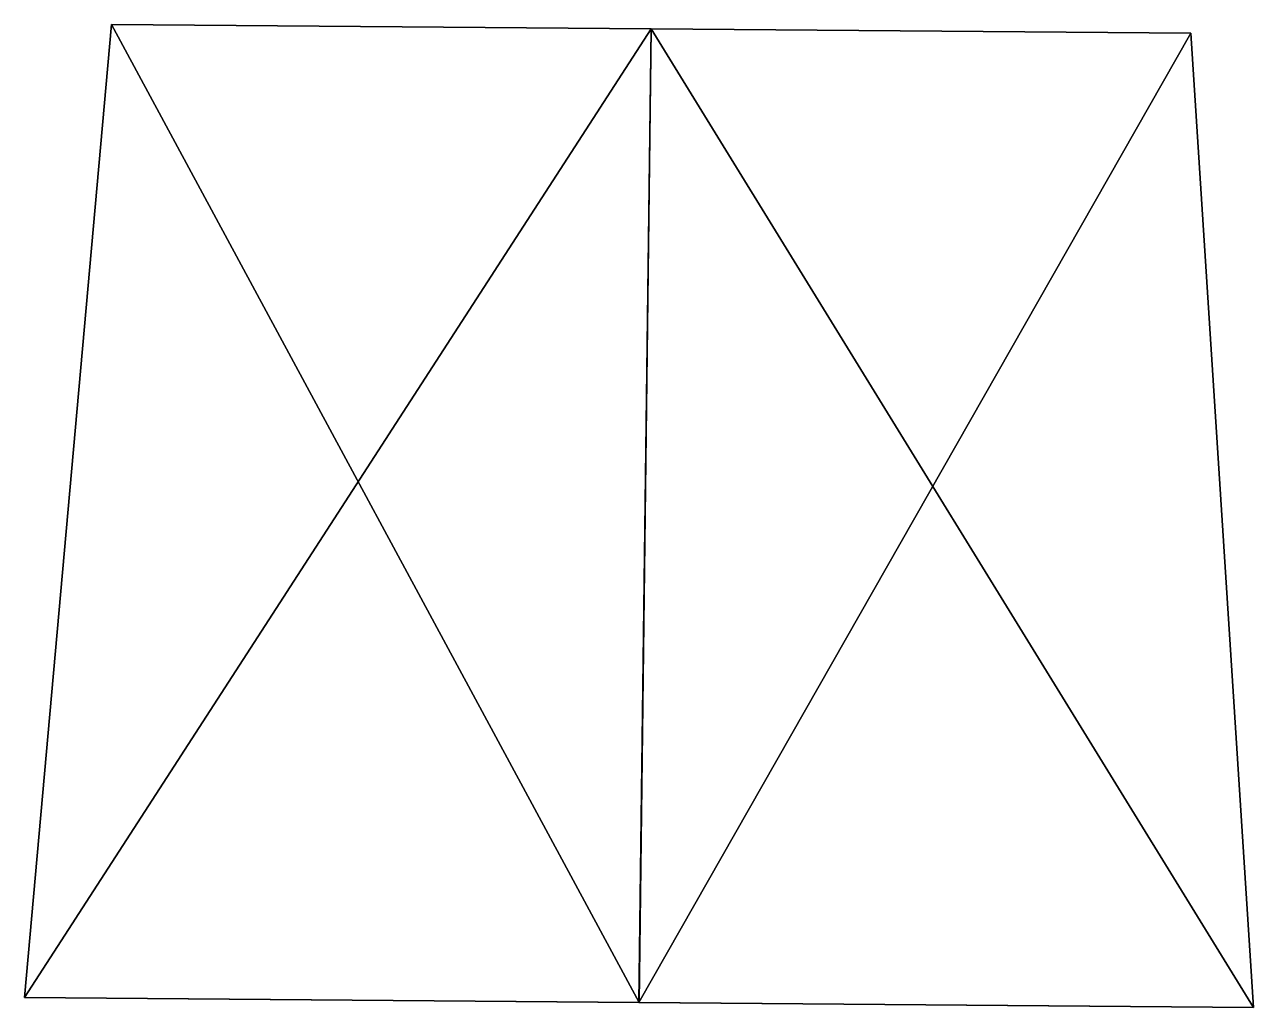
# Model space of a CAD drawing. Extents: x -46.3 to 46.3, y -0.4 to 73.6.
import ezdxf

# ---------------------------------------------------------------- set-up
doc = ezdxf.new("R2010")
doc.units = 0
doc.layers.add('bark_1', color=250, linetype='CONTINUOUS')

msp = doc.modelspace()

# ---------------------------------------------------------------- meshes
at = {"layer": 'bark_1'}
mesh = msp.add_polyface(dxfattribs=at)
corners = [(0.000005, 0, 53.427837), (-46.267555, 0.373869, 26.713923), (-46.26756, 0.373869, -26.713914), (-0.000005, 0, -53.427837), (46.267555, -0.373869, -26.713923), (46.26756, -0.373869, 26.713914), (0.913291, 73.277203, 33.287258), (-39.720805, 73.60555, 9.825987), (-39.720809, 73.60555, -37.096562), (0.913283, 73.277203, -60.557841), (41.547379, 72.948856, -37.09657), (41.547383, 72.948856, 9.82598)]
mesh.append_faces([[corners[k] for k in face] for face in [(0, 1, 7), (1, 2, 8), (2, 3, 9), (3, 4, 10), (4, 5, 11), (5, 0, 6), (5, 4, 1), (5, 1, 0), (4, 3, 2), (4, 2, 1), (6, 7, 10), (6, 10, 11), (7, 8, 10), (8, 9, 10), (0, 7, 6), (1, 8, 7), (2, 9, 8), (3, 10, 9), (4, 11, 10), (5, 6, 11)]])

doc.saveas('drawing.dxf')
